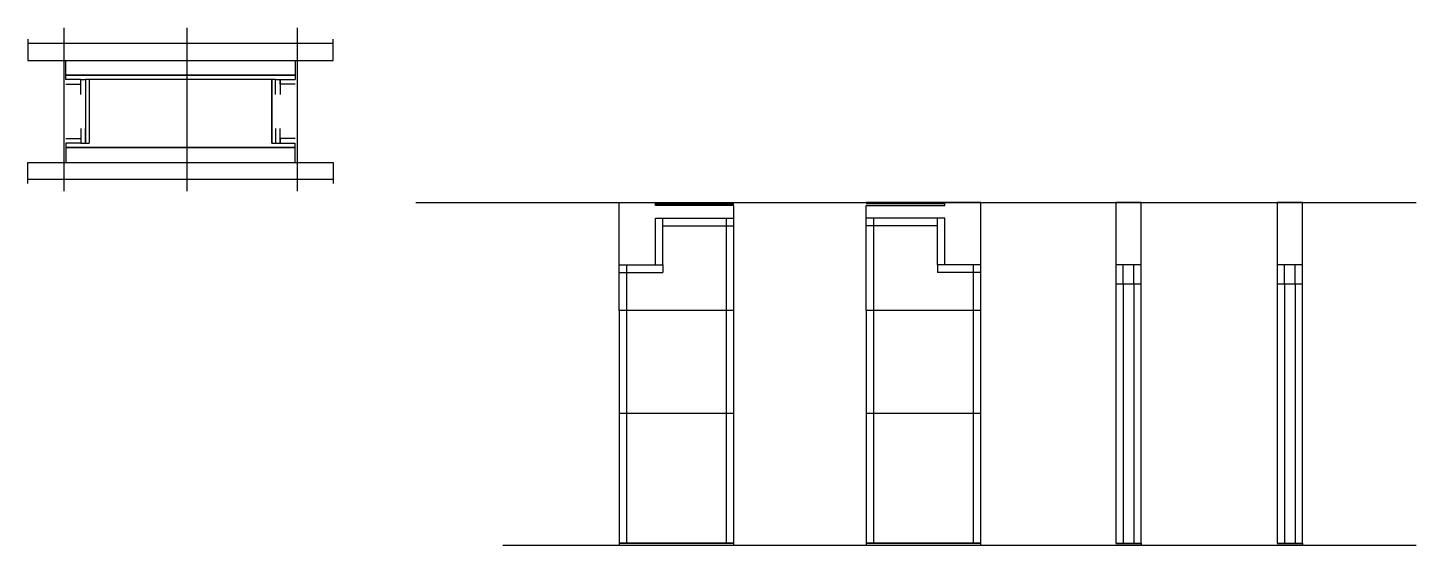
# Model space of a CAD drawing. Header units: metres. Extents: x 1908 to 3217, y 6238 to 6725.
import ezdxf

# ---------------------------------------------------------------- set-up
doc = ezdxf.new("R2010")
doc.units = ezdxf.units.M
for name, color, linetype in [('CHAPA', 7, 'Continuous'), ('COTA', 7, 'Continuous'), ('Hachura', 7, 'Continuous'), ('Madeira', 7, 'Continuous'), ('Nível', 7, 'Continuous'), ('Painéis', 7, 'Continuous'), ('Perfil Metálico', 7, 'Continuous'), ('SARR_2.2x7', 7, 'Continuous'), ('SARR_EDITAR', 7, 'Continuous'), ('SARRAFO', 7, 'Continuous')]:
    doc.layers.add(name, color=color, linetype=linetype)

msp = doc.modelspace()

# ---------------------------------------------------------------- linework, layer by layer
at = {"layer": 'CHAPA', "color": 7, "lineweight": 25}
for points in [[(1943.9, 6676.7), (1943.9, 6680.7), (2159.9, 6680.7), (2159.9, 6676.7)], [(1943.9, 6676.7), (1943.9, 6680.7), (2159.9, 6680.7), (2159.9, 6676.7)], [(1965.9, 6676.7), (1962.3, 6676.7), (1962.3, 6616.7), (1965.9, 6616.7)], [(1965.9, 6676.7), (1962.3, 6676.7), (1962.3, 6616.7), (1965.9, 6616.7)], [(2141.5, 6676.7), (2137.9, 6676.7), (2137.9, 6616.7), (2141.5, 6616.7)], [(2141.5, 6676.7), (2137.9, 6676.7), (2137.9, 6616.7), (2141.5, 6616.7)], [(1943.9, 6616.7), (1943.9, 6612.7), (2159.9, 6612.7), (2159.9, 6616.7)], [(1943.9, 6616.7), (1943.9, 6612.7), (2159.9, 6612.7), (2159.9, 6616.7)]]:
    msp.add_lwpolyline(points, dxfattribs=at)
at = {"layer": 'COTA', "color": 7, "lineweight": 25}
for p, q in [((2465.5, 6502), (2465.5, 6561)), ((2465.5, 6561), (2499.5, 6561)), ((2573.5, 6546), (2573.5, 6558)), ((2698.3, 6546), (2698.3, 6558)), ((2806.3, 6561), (2772.3, 6561)), ((2806.3, 6502), (2806.3, 6561))]:
    msp.add_line(p, q, dxfattribs=at)
for points in [[(2957.4, 6502), (2957.4, 6561), (2933.4, 6561), (2933.4, 6502)], [(3109.5, 6502), (3109.5, 6561), (3085.5, 6561), (3085.5, 6502)]]:
    msp.add_lwpolyline(points, dxfattribs=at)
at = {"layer": 'Hachura', "color": 7, "lineweight": 25}
for p, q in [((1941.9, 6725.5), (1941.9, 6571.7)), ((2057.9, 6725.5), (2057.9, 6571.7)), ((2161.9, 6725.5), (2161.9, 6571.7))]:
    msp.add_line(p, q, dxfattribs=at)
at = {"layer": 'Madeira', "color": 7, "lineweight": 25}
for points in [[(2159.9, 6694.7), (2159.9, 6680.7), (1943.9, 6680.7), (1943.9, 6694.7)], [(2159.9, 6598.7), (2159.9, 6612.7), (1943.9, 6612.7), (1943.9, 6598.7)]]:
    msp.add_lwpolyline(points, dxfattribs=at)
at = {"layer": 'Nível', "color": 7, "lineweight": 25}
for p, q in [((2273.7, 6561), (3216.7, 6561)), ((2355.7, 6238), (3216.7, 6238))]:
    msp.add_line(p, q, dxfattribs=at)
at = {"layer": 'Painéis', "color": 7, "lineweight": 25}
for p, q in [((2499.5, 6546), (2573.5, 6546)), ((2499.5, 6502), (2499.5, 6546)), ((2573.5, 6459), (2573.5, 6546)), ((2772.3, 6546), (2698.3, 6546)), ((2698.3, 6459), (2698.3, 6546)), ((2772.3, 6502), (2772.3, 6546)), ((2465.5, 6502), (2499.5, 6502)), ((2465.5, 6459), (2465.5, 6502)), ((2806.3, 6502), (2772.3, 6502)), ((2806.3, 6459), (2806.3, 6502)), ((2933.4, 6502), (2933.4, 6240)), ((2957.4, 6502), (2933.4, 6502)), ((2957.4, 6240), (2957.4, 6502)), ((3085.5, 6502), (3085.5, 6240)), ((3109.5, 6502), (3085.5, 6502)), ((3109.5, 6240), (3109.5, 6502)), ((2957.4, 6484), (2933.4, 6484)), ((3109.5, 6484), (3085.5, 6484)), ((2465.5, 6459), (2465.5, 6238)), ((2573.5, 6459), (2465.5, 6459)), ((2573.5, 6238), (2573.5, 6459)), ((2698.3, 6459), (2698.3, 6238)), ((2806.3, 6459), (2698.3, 6459)), ((2806.3, 6238), (2806.3, 6459)), ((2573.5, 6362), (2465.5, 6362)), ((2806.3, 6362), (2698.3, 6362)), ((2465.5, 6240), (2573.5, 6240)), ((2698.3, 6240), (2806.3, 6240)), ((2933.4, 6240), (2957.4, 6240)), ((3085.5, 6240), (3109.5, 6240))]:
    msp.add_line(p, q, dxfattribs=at)
for points in [[(2137.9, 6616.7), (2137.9, 6676.7), (1965.9, 6676.7), (1965.9, 6616.7)], [(2573.5, 6558), (2499.5, 6558), (2499.5, 6561), (2573.5, 6561)], [(2698.3, 6558), (2772.3, 6558), (2772.3, 6561), (2698.3, 6561)], [(2573.5, 6240), (2465.5, 6240), (2465.5, 6238), (2573.5, 6238)], [(2806.3, 6240), (2698.3, 6240), (2698.3, 6238), (2806.3, 6238)], [(2933.4, 6240), (2957.4, 6240), (2957.4, 6238), (2933.4, 6238)], [(3085.5, 6240), (3109.5, 6240), (3109.5, 6238), (3085.5, 6238)]]:
    msp.add_lwpolyline(points, dxfattribs=at)
at = {"layer": 'Perfil Metálico', "color": 7, "lineweight": 25}
for points in [[(1907.9, 6714.7), (1907.9, 6694.7), (2195.9, 6694.7), (2195.9, 6714.7)], [(2195.9, 6698.7), (2195.9, 6710.7), (1907.9, 6710.7), (1907.9, 6698.7)], [(1907.9, 6578.7), (1907.9, 6598.7), (2195.9, 6598.7), (2195.9, 6578.7)], [(2195.9, 6594.7), (2195.9, 6582.7), (1907.9, 6582.7), (1907.9, 6594.7)]]:
    msp.add_lwpolyline(points, dxfattribs=at)
at = {"layer": 'SARR_2.2x7', "color": 7, "lineweight": 25}
for p, q in [((2506.5, 6502), (2506.5, 6546)), ((2566.5, 6459), (2566.5, 6546)), ((2705.3, 6459), (2705.3, 6546)), ((2765.3, 6502), (2765.3, 6546)), ((2506.5, 6539), (2573.5, 6539)), ((2765.3, 6539), (2698.3, 6539)), ((2465.5, 6495), (2506.5, 6495)), ((2472.5, 6459), (2472.5, 6502)), ((2499.5, 6502), (2506.5, 6502)), ((2506.5, 6502), (2506.5, 6495)), ((2772.3, 6502), (2765.3, 6502)), ((2765.3, 6502), (2765.3, 6495)), ((2806.3, 6495), (2765.3, 6495)), ((2799.3, 6459), (2799.3, 6502)), ((2940.4, 6484), (2940.4, 6502)), ((2950.4, 6484), (2950.4, 6502)), ((3092.5, 6484), (3092.5, 6502)), ((3102.5, 6484), (3102.5, 6502)), ((2940.4, 6484), (2940.4, 6484)), ((2940.4, 6484), (2940.4, 6240)), ((2950.4, 6484), (2950.4, 6484)), ((2950.4, 6484), (2950.4, 6240)), ((3092.5, 6484), (3092.5, 6484)), ((3092.5, 6484), (3092.5, 6240)), ((3102.5, 6484), (3102.5, 6484)), ((3102.5, 6484), (3102.5, 6240)), ((2472.5, 6362), (2472.5, 6459)), ((2566.5, 6362), (2566.5, 6459)), ((2705.3, 6362), (2705.3, 6459)), ((2799.3, 6362), (2799.3, 6459)), ((2472.5, 6240), (2472.5, 6362)), ((2566.5, 6240), (2566.5, 6362)), ((2705.3, 6240), (2705.3, 6362)), ((2799.3, 6240), (2799.3, 6362)), ((2472.5, 6240), (2472.5, 6240)), ((2566.5, 6240), (2566.5, 6240)), ((2705.3, 6240), (2705.3, 6240)), ((2799.3, 6240), (2799.3, 6240))]:
    msp.add_line(p, q, dxfattribs=at)
at = {"layer": 'SARR_EDITAR', "color": 7, "lineweight": 25}
for p, q in [((2499.5, 6559.5), (2573.5, 6559.5)), ((2772.3, 6559.5), (2698.3, 6559.5))]:
    msp.add_line(p, q, dxfattribs=at)
at = {"layer": 'SARRAFO', "color": 7, "lineweight": 25}
for points in [[(1943.9, 6672.3), (1957.9, 6672.3), (1957.9, 6676.7), (1943.9, 6676.7)], [(1957.9, 6662.7), (1957.9, 6676.7), (1962.3, 6676.7), (1962.3, 6662.7)], [(2141.5, 6662.7), (2141.5, 6676.7), (2145.9, 6676.7), (2145.9, 6662.7)], [(2159.9, 6672.3), (2145.9, 6672.3), (2145.9, 6676.7), (2159.9, 6676.7)], [(1957.9, 6630.7), (1957.9, 6616.7), (1962.3, 6616.7), (1962.3, 6630.7)], [(2141.5, 6630.7), (2141.5, 6616.7), (2145.9, 6616.7), (2145.9, 6630.7)], [(1943.9, 6621.1), (1957.9, 6621.1), (1957.9, 6616.7), (1943.9, 6616.7)], [(2159.9, 6621.1), (2145.9, 6621.1), (2145.9, 6616.7), (2159.9, 6616.7)]]:
    msp.add_lwpolyline(points, dxfattribs=at)

doc.saveas('drawing.dxf')
